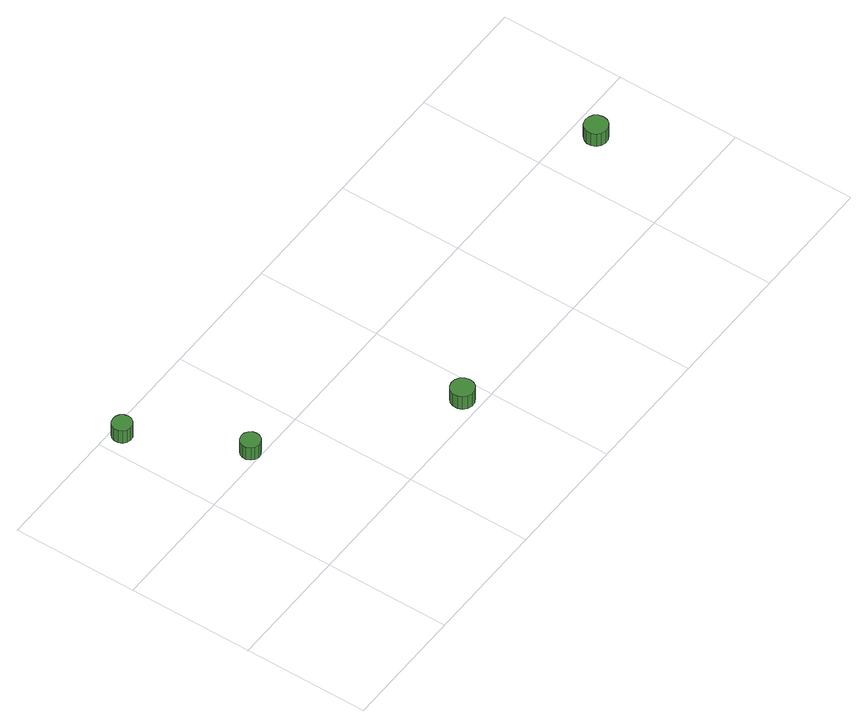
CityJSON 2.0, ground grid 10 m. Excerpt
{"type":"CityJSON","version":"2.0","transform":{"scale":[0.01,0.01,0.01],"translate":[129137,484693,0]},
"CityObjects":{
"tree1":{"type":"SolitaryVegetationObject","attributes":{"function":"something"},"geometry":[{"type":"MultiSurface","lod":"1","boundaries":[[[0,1,2,3,4,5,6,7,8,9,10,11,12,13,14]],[[15,16,17,18,19,20,21,22,23,24,25,26,27,28,29]],[[0,29,28,1]],[[1,28,27,2]],[[2,27,26,3]],[[3,26,25,4]],[[4,25,24,5]],[[5,24,23,6]],[[6,23,22,7]],[[7,22,21,8]],[[8,21,20,9]],[[9,20,19,10]],[[10,19,18,11]],[[11,18,17,12]],[[12,17,16,13]],[[13,16,15,14]],[[14,15,29,0]]]}]},
"tree2":{"type":"SolitaryVegetationObject","attributes":{"function":"something"},"geometry":[{"type":"MultiSurface","lod":"1","boundaries":[[[30,31,32,33,34,35,36,37,38,39,40,41,42,43,44]],[[45,46,47,48,49,50,51,52,53,54,55,56,57,58,59]],[[30,59,58,31]],[[31,58,57,32]],[[32,57,56,33]],[[33,56,55,34]],[[34,55,54,35]],[[35,54,53,36]],[[36,53,52,37]],[[37,52,51,38]],[[38,51,50,39]],[[39,50,49,40]],[[40,49,48,41]],[[41,48,47,42]],[[42,47,46,43]],[[43,46,45,44]],[[44,45,59,30]]]}]},
"tree3":{"type":"SolitaryVegetationObject","attributes":{"function":"something"},"geometry":[{"type":"MultiSurface","lod":"1","boundaries":[[[60,61,62,63,64,65,66,67,68,69,70,71,72,73,74]],[[75,76,77,78,79,80,81,82,83,84,85,86,87,88,89]],[[60,89,88,61]],[[61,88,87,62]],[[62,87,86,63]],[[63,86,85,64]],[[64,85,84,65]],[[65,84,83,66]],[[66,83,82,67]],[[67,82,81,68]],[[68,81,80,69]],[[69,80,79,70]],[[70,79,78,71]],[[71,78,77,72]],[[72,77,76,73]],[[73,76,75,74]],[[74,75,89,60]]]}]},
"tree4":{"type":"SolitaryVegetationObject","attributes":{"function":"something"},"geometry":[{"type":"MultiSurface","lod":"1","boundaries":[[[90,91,92,93,94,95,96,97,98,99,100,101,102,103,104]],[[105,106,107,108,109,110,111,112,113,114,115,116,117,118,119]],[[90,119,118,91]],[[91,118,117,92]],[[92,117,116,93]],[[93,116,115,94]],[[94,115,114,95]],[[95,114,113,96]],[[96,113,112,97]],[[97,112,111,98]],[[98,111,110,99]],[[99,110,109,100]],[[100,109,108,101]],[[101,108,107,102]],[[102,107,106,103]],[[103,106,105,104]],[[104,105,119,90]]]}]}
},
"vertices":[
[230,1904,232],[223,1936,232],[204,1963,232],[176,1979,232],[143,1983,232],[112,1973,232],[87,1951,232],[74,1921,232],[74,1888,232],[87,1858,232],[112,1836,232],[143,1826,232],[176,1829,232],[204,1846,232],[223,1872,232],[223,1872,103],[204,1846,103],[176,1829,103],[143,1826,103],[112,1836,103],[87,1858,103],[74,1888,103],[74,1921,103],[87,1951,103],[112,1973,103],[143,1983,103],[176,1979,103],[204,1963,103],[223,1936,103],[230,1904,103],
[607,1057,251],[601,1089,251],[581,1115,251],[553,1132,251],[520,1135,251],[489,1125,251],[465,1103,251],[451,1073,251],[451,1040,251],[465,1010,251],[489,988,251],[520,978,251],[553,982,251],[581,998,251],[601,1025,251],[601,1025,122],[581,998,122],[553,982,122],[520,978,122],[489,988,122],[465,1010,122],[451,1040,122],[451,1073,122],[465,1103,122],[489,1125,122],[520,1135,122],[553,1132,122],[581,1115,122],[601,1089,122],[607,1057,122],
[1911,126,232],[1903,164,232],[1880,195,232],[1847,214,232],[1808,219,232],[1772,207,232],[1743,181,232],[1728,146,232],[1728,107,232],[1743,72,232],[1772,46,232],[1808,34,232],[1847,38,232],[1880,58,232],[1903,89,232],[1903,89,103],[1880,58,103],[1847,38,103],[1808,34,103],[1772,46,103],[1743,72,103],[1728,107,103],[1728,146,103],[1743,181,103],[1772,207,103],[1808,219,103],[1847,214,103],[1880,195,103],[1903,164,103],[1911,126,103],
[4531,814,203],[4523,851,203],[4500,883,203],[4467,902,203],[4429,906,203],[4392,894,203],[4363,868,203],[4348,833,203],[4348,794,203],[4363,759,203],[4392,734,203],[4429,722,203],[4467,726,203],[4500,745,203],[4523,776,203],[4523,776,74],[4500,745,74],[4467,726,74],[4429,722,74],[4392,734,74],[4363,759,74],[4348,794,74],[4348,833,74],[4363,868,74],[4392,894,74],[4429,906,74],[4467,902,74],[4500,883,74],[4523,851,74],[4531,814,74]
]}
